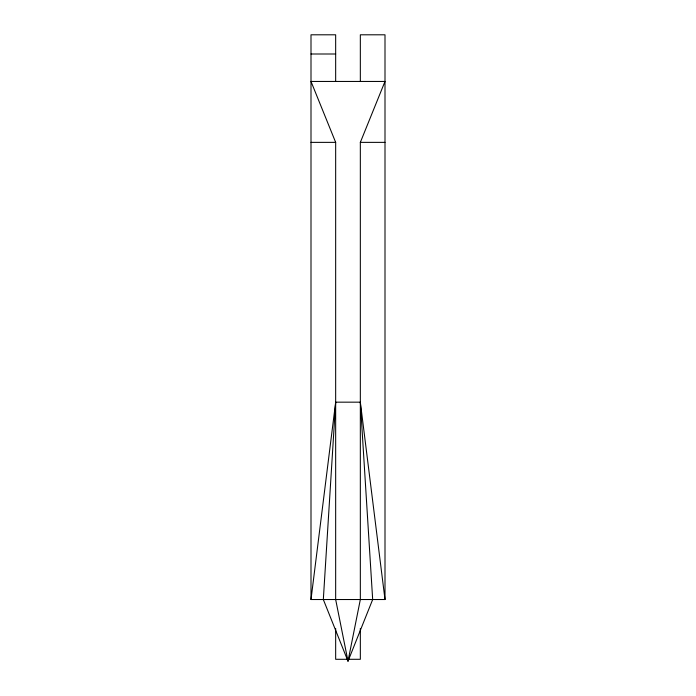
<?xml version="1.0" encoding="UTF-8"?>
<svg xmlns="http://www.w3.org/2000/svg" width="696" height="696" viewBox="0 0 696 696"><rect width="100%" height="100%" fill="white"/><g stroke="black" fill="none" stroke-linecap="round" stroke-linejoin="round"><path stroke-width="1.04" d="M335.663 402.166L323.327 599.526L348 661.2L372.673 599.526L360.337 402.166L335.663 402.166L310.999 599.526L385.001 599.526L385.001 34.8L360.337 34.8L360.337 81.449M360.337 142.367L385.001 81.449L310.999 81.449L335.663 142.367L335.663 599.526L348 661.2L360.337 599.526L360.337 142.367L385.001 142.367M310.999 54.001L335.663 54.001M310.999 142.367L335.663 142.367M360.337 402.166L385.001 599.526M360.337 628.436L360.337 659.295L335.663 659.295L335.663 628.436M335.663 81.449L335.663 34.8L310.999 34.8L310.999 599.526"/></g></svg>
